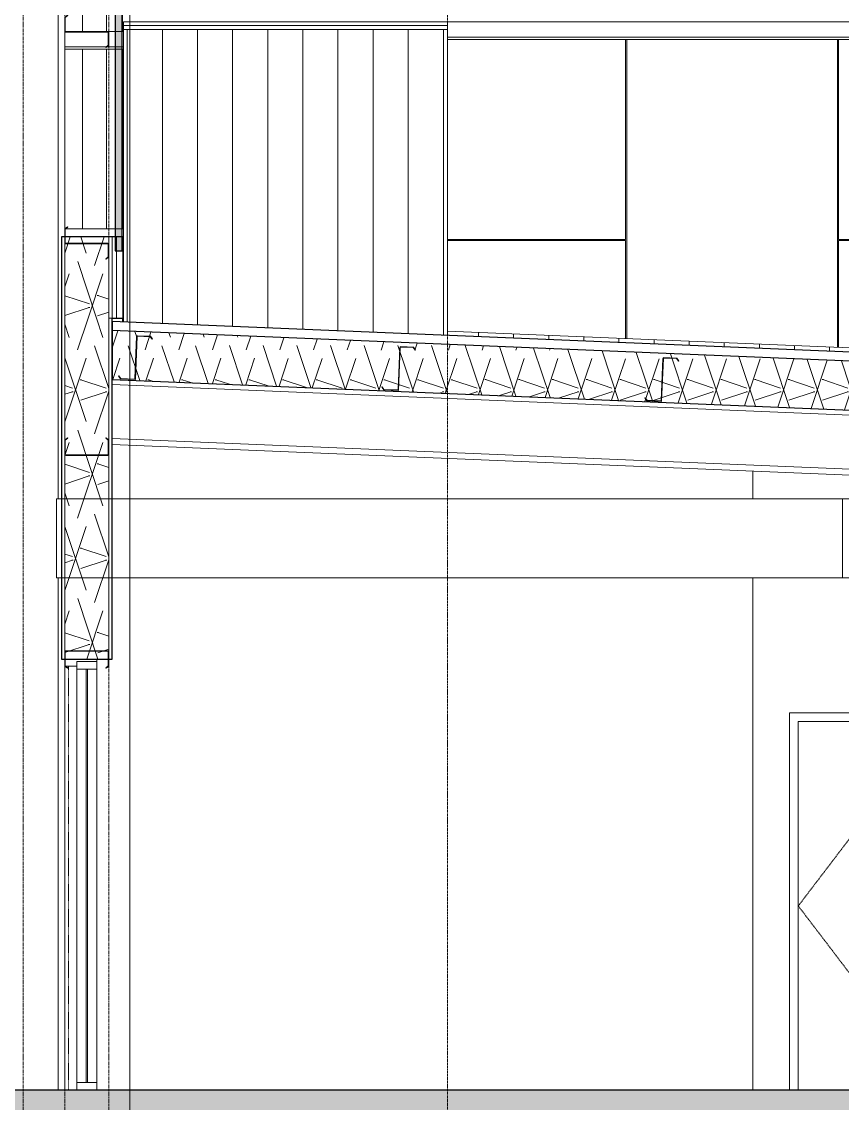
# Model space of a CAD drawing. Header units: inches. Extents: x 21408 to 98131, y -290 to 853.
# Drawn here: x 32731.6 to 32918.5, y -3 to 243.6 of the extents above; entities that cross this region are included whole.
import ezdxf

# ---------------------------------------------------------------- set-up
doc = ezdxf.new("R2010")
doc.units = ezdxf.units.IN
doc.header["$MEASUREMENT"] = 0
for name, pattern in [('Dash 1_16_', [0.125, 0.0625, -0.0625]), ('Dash Dot 3_16_', [0.3125, 0.1875, -0.0625, 0, -0.0625]), ('Grid Line 1_2_', [0.875, 0.5, -0.125, 0.125, -0.125]), ('Hidden 1_8_', [0.1875, 0.125, -0.0625])]:
    doc.linetypes.add(name, pattern=pattern)
for name, color, linetype, lineweight in [('A-ANNO-SYMB', 150, 'Continuous', 9), ('A-CLNG', 13, 'Continuous', 9), ('A-CLNG-PATT', 13, 'Continuous', 25), ('A-DOOR', 31, 'Continuous', 9), ('A-DOOR-FRAM', 31, 'Continuous', 9), ('A-FLOR', 192, 'Continuous', 9), ('A-FLOR-LEVL', 51, 'Continuous', 9), ('A-FLOR-PATT', 8, 'Continuous', 25), ('A-GLAZ-CURT', 52, 'Continuous', 9), ('A-GLAZ-CWMG', 51, 'Continuous', 9), ('A-ROOF', 132, 'Continuous', 9), ('A-WALL', 113, 'Continuous', 9), ('A-WALL-PATT', 111, 'Continuous', 25), ('G-ANNO-SYMB', 111, 'Continuous', 9), ('I-WALL', 2, 'Continuous', 9), ('M-HVAC-DUCT', 70, 'Continuous', 9), ('S-BEAM', 12, 'Continuous', 9), ('S-COLS', 52, 'Continuous', 9), ('S-GRID', 1, 'Continuous', 9)]:
    doc.layers.add(name, color=color, linetype=linetype, lineweight=lineweight)
pattern_1 = [(161.57, (22011.972, 102.96), (-7.6802237, -0.0009796), [0, -54.643, 6.067, 0]), (18.43, (22010.052, 102.96), (-7.6802237, 0.0009796), [0, -54.643, 6.067, 0]), (108.43, (22011.972, 102.96), (3.8382953, -19.2013653), [18.211, -42.499]), (71.57, (22010.052, 102.96), (3.8382953, 19.2013653), [18.211, -42.499])]
pattern_2 = [(45, (22011.012, 102), (-19.007, 19.007), []), (45, (22011.012, 130.8), (-19.007, 19.007), [])]

# ---------------------------------------------------------------- blocks, each defined once
blk = doc.blocks.new('Struct_Xcel_Sports Complex_rvt-3-Building Section - North_South looking East _ Fitness Center')
at = {"layer": 'A-FLOR-PATT', "lineweight": 9}
h = blk.add_hatch(dxfattribs=at)
h.set_pattern_fill('FP_42', style=0, pattern_type=2)
h.set_pattern_definition([(50, (22011.01, 102), (55.0854, -4.8198), [5.76, -63.36]), (355, (22011.01, 102), (-10.6557, 57.7685), [4.608, -50.688]), (100.451, (22015.6, 101.6), (44.4295, 52.9487), [4.895, -53.848]), (46.184, (22011.01, 117.36), (81.9644, -12.712), [8.64, -95.04]), (96.636, (22017.84, 116.3), (71.7815, 74.8124), [7.343, -80.772]), (351.184, (22011.01, 117.36), (71.782, 74.8124), [6.912, -76.032]), (21, (22018.69, 113.52), (45.842, -30.9215), [5.76, -63.36]), (326, (22018.69, 113.52), (18.687, 55.6915), [4.608, -50.688]), (71.451, (22022.51, 110.943), (64.529, 24.77), [4.895, -53.848]), (37.5, (22011.012, 102), (0.9339, 25.5668), [2.534, -47.539, 2.534, -48.922, -50.88]), (37.5, (22011.012, 102), (0.9339, 25.5668), [-101.53, 2.534, -48.346]), (7.5, (22011.012, 102), (20.204, 30.2913), [2.534, -26.803, 2.534, -46.387, -19.392]), (7.5, (22011.012, 102), (20.204, 30.2913), [-78.259, 2.534, -16.858]), (327.5, (21993.885, 102), (40.9978, -1.7324), [2.534, -16.666, 2.534, -57.37, -79.488]), (327.5, (21993.885, 102), (40.9978, -1.7324), [-79.104, 2.534, -76.954]), (317.5, (21986.205, 102), (44.7889, 7.6878), [2.534, -22.426, 2.534, -37.248, -56.448]), (317.5, (21986.205, 102), (44.7889, 7.6878), [-64.742, 2.534, -53.914])])
h.paths.add_polyline_path([(21132.3, -6), (22790.8, -6), (22790.8, 0), (21132.3, 0), (21132.3, -1.69)], flags=0)
at = {"layer": 'A-FLOR', "color": 250, "lineweight": 25}
blk.add_line((22790.8, 0), (21132.3, 0), dxfattribs=at)
blk = doc.blocks.new('W-Wide Flange - 1_-3_ deep-1401279-Building Section - North_South looking East _ Fitness Center')
at = {"layer": 'S-BEAM'}
for p, q in [((22778.5, 143.84), (22370.3, 160.85)), ((22370.3, 148.55), (22723.93, 133.82)), ((22695.02, 133.66), (22370.3, 147.19))]:
    blk.add_line(p, q, dxfattribs=at)
blk = doc.blocks.new('Girt_C - 10_D-1260059-Building Section - North_South looking East _ Fitness Center')
at = {"layer": 'S-BEAM'}
h = blk.add_hatch(dxfattribs=at)
h.set_pattern_fill('FP_33', color=256, style=0, pattern_type=2)
h.set_pattern_definition(pattern_2)
h.paths.add_polyline_path([(22360.13, 96.2), (22360.2, 96.28), (22359.66, 96.73), (22359.66, 100), (22359.55, 99.99), (22359.55, 96.68)], flags=0)
h.paths.add_polyline_path([(22368.98, 96.2), (22369.55, 96.68), (22369.55, 99.99), (22369.44, 100), (22369.44, 96.73), (22368.91, 96.28)], flags=0)
h.paths.add_polyline_path([(22369.37, 100.07), (22369.37, 100.18), (22359.74, 100.18), (22359.74, 100.07)], flags=0)
at = {"layer": 'S-BEAM', "lineweight": 15}
for p, q in [((22359.55, 99.99), (22359.55, 96.68)), ((22359.66, 96.73), (22359.66, 100)), ((22369.37, 100.18), (22359.74, 100.18)), ((22359.74, 100.07), (22369.37, 100.07)), ((22369.44, 100), (22369.44, 96.73)), ((22369.55, 96.68), (22369.55, 99.99)), ((22359.55, 96.68), (22360.13, 96.2)), ((22360.2, 96.28), (22359.66, 96.73)), ((22360.13, 96.2), (22360.2, 96.28)), ((22369.44, 96.73), (22368.91, 96.28)), ((22368.91, 96.28), (22368.98, 96.2)), ((22368.98, 96.2), (22369.55, 96.68))]:
    blk.add_line(p, q, dxfattribs=at)
for centre, radius, start, end in [((22359.74, 99.99), 0.188, 90, 180), ((22359.74, 99.99), 0.0782, 90, 176.9576), ((22369.37, 99.99), 0.188, 0, 90), ((22369.37, 99.99), 0.0782, 2.1227, 90)]:
    blk.add_arc(centre, radius, start, end, dxfattribs=at)
blk = doc.blocks.new('Rectangular Mullion - Profile_Polycarbonate_Upper and left-1528482-Building Section - North_South looking East _ Fitness Center')
at = {"layer": 'A-GLAZ-CWMG'}
for p, q in [((22372.68, 345.35), (22372.68, 346.47)), ((22372.68, 241.3), (22372.68, 337.63)), ((22369.06, 335.28), (22369.06, 289.55)), ((22369.06, 289.44), (22369.06, 286.15)), ((22369.06, 286), (22369.06, 241.3)), ((22369.06, 237.31), (22369.06, 196.3)), ((22372.68, 196.3), (22372.68, 237.31)), ((22372.68, 175.12), (22372.68, 176))]:
    blk.add_line(p, q, dxfattribs=at)
blk = doc.blocks.new('columns and girder2 - one-1334686-Building Section - North_South looking East _ Fitness Center')
at = {"layer": 'S-BEAM'}
for p, q in [((22358.05, 335.74), (22358.05, 134.82)), ((22359.55, 196.31), (22359.55, 241.19)), ((22358.05, 116.82), (22358.05, 0)), ((22359.55, 0), (22359.55, 96.68))]:
    blk.add_line(p, q, dxfattribs=at)
blk = doc.blocks.new('Girt_C - 8_D-1405608-Building Section - North_South looking East _ Fitness Center')
at = {"layer": 'S-BEAM'}
for p, q in [((22359.74, 241.3), (22359.62, 241.3)), ((22371.03, 241.3), (22369.37, 241.3)), ((22372.61, 241.3), (22371.03, 241.3)), ((22372.93, 241.3), (22372.61, 241.3)), ((22359.55, 237.8), (22368.94, 237.8)), ((22359.55, 237.31), (22371.03, 237.31)), ((22369.11, 237.8), (22371.03, 237.8)), ((22371.03, 237.8), (22372.61, 237.8)), ((22371.03, 237.31), (22372.61, 237.31)), ((22372.61, 237.8), (22372.93, 237.8)), ((22372.61, 237.31), (22372.93, 237.31))]:
    blk.add_line(p, q, dxfattribs=at)
blk = doc.blocks.new('Girt_C - 8_D-1405607-Building Section - North_South looking East _ Fitness Center')
at = {"layer": 'S-BEAM'}
for p, q in [((22371.03, 196.3), (22359.69, 196.3)), ((22372.61, 196.3), (22371.03, 196.3)), ((22372.93, 196.3), (22372.61, 196.3)), ((22372.8, 192.8), (22372.93, 192.8)), ((22372.8, 192.31), (22372.93, 192.31))]:
    blk.add_line(p, q, dxfattribs=at)
blk = doc.blocks.new('Girt_Z - 10_D-1472864-Building Section - North_South looking East _ Fitness Center')
at = {"layer": 'S-BEAM'}
h = blk.add_hatch(dxfattribs=at)
h.set_pattern_fill('FP_33', color=256, style=0, pattern_type=2)
h.set_pattern_definition(pattern_2)
h.paths.add_polyline_path([(22368.98, 189.44), (22369.55, 189.92), (22369.55, 192.86), (22369.44, 192.86), (22369.44, 189.97), (22368.91, 189.52)], flags=0)
h.paths.add_polyline_path([(22359.55, 192.94), (22359.66, 193.12), (22359.66, 196.26), (22360.2, 196.71), (22360.13, 196.79), (22359.55, 196.31), (22359.55, 193.67)], flags=0)
h.paths.add_polyline_path([(22369.37, 192.94), (22369.37, 193.05), (22359.74, 193.05), (22359.55, 192.94)], flags=0)
at = {"layer": 'S-BEAM', "lineweight": 15}
for p, q in [((22360.13, 196.79), (22359.55, 196.31)), ((22359.55, 196.31), (22359.55, 192.94)), ((22359.66, 196.26), (22360.2, 196.71)), ((22359.66, 193.12), (22359.66, 196.26)), ((22360.2, 196.71), (22360.13, 196.79)), ((22359.55, 192.94), (22369.37, 192.94)), ((22369.37, 193.05), (22359.74, 193.05)), ((22369.44, 192.86), (22369.44, 189.97)), ((22369.55, 189.92), (22369.55, 192.86)), ((22369.44, 189.97), (22368.91, 189.52)), ((22368.98, 189.44), (22369.55, 189.92)), ((22368.91, 189.52), (22368.98, 189.44))]:
    blk.add_line(p, q, dxfattribs=at)
for centre, radius, start, end in [((22359.74, 193.13), 0.0782, 183.0424, 270), ((22369.37, 192.86), 0.187, 360, 90), ((22369.37, 192.86), 0.0782, 2.1227, 90)]:
    blk.add_arc(centre, radius, start, end, dxfattribs=at)
blk = doc.blocks.new('Girt_Z - 10_D-V166-Building Section - North_South looking East _ Fitness Center')
at = {"layer": 'S-BEAM', "lineweight": 15}
for p, q in [((22360.13, 245.04), (22359.55, 244.56)), ((22359.55, 244.56), (22359.55, 241.19)), ((22359.66, 244.51), (22360.2, 244.96)), ((22359.66, 241.37), (22359.66, 244.51)), ((22360.2, 244.96), (22360.13, 245.04)), ((22359.55, 241.19), (22369.37, 241.19)), ((22369.37, 241.3), (22359.74, 241.3)), ((22369.44, 241.11), (22369.44, 238.22)), ((22369.55, 238.17), (22369.55, 241.11)), ((22369.44, 238.22), (22368.91, 237.77)), ((22368.91, 237.77), (22368.98, 237.69)), ((22368.98, 237.69), (22369.55, 238.17))]:
    blk.add_line(p, q, dxfattribs=at)
for centre, radius, start, end in [((22359.74, 241.38), 0.0782, 183.0424, 270), ((22369.37, 241.11), 0.187, 360, 90), ((22369.37, 241.11), 0.0782, 2.1227, 90)]:
    blk.add_arc(centre, radius, start, end, dxfattribs=at)
blk = doc.blocks.new('Girt_C - 10_D-1401468-Building Section - North_South looking East _ Fitness Center')
at = {"layer": 'S-BEAM'}
h = blk.add_hatch(dxfattribs=at)
h.set_pattern_fill('FP_33', color=256, style=0, pattern_type=2)
h.set_pattern_definition(pattern_2)
h.paths.add_polyline_path([(22359.74, 144.69), (22369.37, 144.69), (22369.37, 144.8), (22359.74, 144.8)], flags=0)
h.paths.add_polyline_path([(22369.44, 144.87), (22369.55, 144.88), (22369.55, 148.19), (22368.98, 148.67), (22368.91, 148.59), (22369.44, 148.14)], flags=0)
h.paths.add_polyline_path([(22359.66, 144.87), (22359.66, 148.14), (22360.2, 148.59), (22360.13, 148.67), (22359.55, 148.19), (22359.55, 144.88)], flags=0)
at = {"layer": 'S-BEAM', "lineweight": 15}
for p, q in [((22360.13, 148.67), (22359.55, 148.19)), ((22359.55, 148.19), (22359.55, 144.88)), ((22359.66, 148.14), (22360.2, 148.59)), ((22359.66, 144.87), (22359.66, 148.14)), ((22360.2, 148.59), (22360.13, 148.67)), ((22368.98, 148.67), (22368.91, 148.59)), ((22368.91, 148.59), (22369.44, 148.14)), ((22369.55, 148.19), (22368.98, 148.67)), ((22369.44, 148.14), (22369.44, 144.87)), ((22369.55, 144.88), (22369.55, 148.19)), ((22369.37, 144.8), (22359.74, 144.8)), ((22359.74, 144.69), (22369.37, 144.69))]:
    blk.add_line(p, q, dxfattribs=at)
for centre, radius, start, end in [((22359.74, 144.88), 0.188, 180, 270), ((22359.74, 144.88), 0.0782, 182.1227, 270), ((22369.37, 144.88), 0.188, 270, 0), ((22369.37, 144.88), 0.0782, 270, 356.9576)]:
    blk.add_arc(centre, radius, start, end, dxfattribs=at)
blk = doc.blocks.new('System Panel - Interior Glazing-1220293-Building Section - North_South looking East _ Fitness Center')
at = {"layer": 'A-GLAZ-CURT'}
for p, q in [((22364.37, 96), (22364.37, 1.75)), ((22364.74, 96), (22364.37, 96)), ((22364.74, 1.75), (22364.74, 96)), ((22364.37, 1.75), (22364.74, 1.75))]:
    blk.add_line(p, q, dxfattribs=at)
blk = doc.blocks.new('Rectangular Mullion - Interior 1_75_ x 4_5_-1179490-Building Section - North_South looking East _ Fitness Center')
at = {"layer": 'A-GLAZ-CWMG', "lineweight": 13}
for p, q in [((22362.3, 97.75), (22362.3, 96)), ((22366.8, 97.75), (22362.3, 97.75)), ((22366.8, 96), (22366.8, 97.75)), ((22362.3, 96), (22366.8, 96))]:
    blk.add_line(p, q, dxfattribs=at)
blk = doc.blocks.new('Rectangular Mullion - Interior 1_75_ x 4_5_-1305207-Building Section - North_South looking East _ Fitness Center')
at = {"layer": 'A-GLAZ-CWMG', "lineweight": 13}
for p, q in [((22362.3, 1.75), (22362.3, 0)), ((22366.8, 1.75), (22362.3, 1.75)), ((22362.3, 0), (22366.8, 0)), ((22366.8, 0), (22366.8, 1.75))]:
    blk.add_line(p, q, dxfattribs=at)
blk = doc.blocks.new('Rectangular Mullion - Interior 1_75_ x 4_5_-1220290-Building Section - North_South looking East _ Fitness Center')
at = {"layer": 'A-GLAZ-CWMG'}
for p, q in [((22362.3, 1.75), (22362.3, 96)), ((22366.8, 96), (22366.8, 1.75))]:
    blk.add_line(p, q, dxfattribs=at)
blk = doc.blocks.new('C-Channel-Column - C10X25-1255484-Building Section - North_South looking East _ Fitness Center')
at = {"layer": 'S-COLS', "linetype": 'Hidden 1_8_'}
blk.add_line((22360.36, 0), (22360.36, 96.68), dxfattribs=at)
blk = doc.blocks.new('Single-Flush - 32_ x 84_-460923-Building Section - North_South looking East _ Fitness Center')
at = {"layer": 'A-DOOR', "linetype": 'Dash 1_16_'}
for p in [(22558.62, 84), (22558.62, 0)]:
    blk.add_line(p, (22526.62, 42), dxfattribs=at)
at = {"layer": 'A-DOOR-FRAM'}
for p, q in [((22524.62, 86), (22524.62, 0)), ((22560.62, 86), (22524.62, 86)), ((22526.62, 0), (22526.62, 84)), ((22526.62, 84), (22558.62, 84)), ((22558.62, 84), (22558.62, 0)), ((22560.62, 0), (22560.62, 86))]:
    blk.add_line(p, q, dxfattribs=at)
blk = doc.blocks.new('Girt_Z - 10_D-1472947-Building Section - North_South looking East _ Fitness Center')
at = {"layer": 'S-BEAM', "lineweight": 15}
for p, q in [((22555.75, 164.3), (22555.35, 154.68)), ((22555.45, 154.49), (22555.86, 164.3)), ((22558.88, 164.36), (22555.94, 164.48)), ((22555.94, 164.37), (22558.82, 164.25)), ((22558.82, 164.25), (22559.25, 163.7)), ((22559.34, 163.76), (22558.88, 164.36)), ((22559.25, 163.7), (22559.34, 163.76)), ((22551.71, 155.29), (22551.62, 155.23)), ((22551.62, 155.23), (22552.08, 154.63)), ((22552.13, 154.74), (22551.71, 155.29)), ((22552.08, 154.63), (22555.45, 154.49)), ((22555.27, 154.61), (22552.13, 154.74))]:
    blk.add_line(p, q, dxfattribs=at)
for centre, radius, start, end in [((22555.94, 164.29), 0.187, 87.6141, 177.6141), ((22555.94, 164.29), 0.0782, 89.7368, 177.6141), ((22555.27, 154.69), 0.0782, 270.6564, 357.6141)]:
    blk.add_arc(centre, radius, start, end, dxfattribs=at)
blk = doc.blocks.new('Girt_Z - 10_D-1350939-Building Section - North_South looking East _ Fitness Center')
at = {"layer": 'S-BEAM', "lineweight": 15}
for p, q in [((22375.91, 171.79), (22375.5, 162.18)), ((22375.61, 161.99), (22376.01, 171.79)), ((22376.09, 171.86), (22378.98, 171.74)), ((22379.04, 171.85), (22376.1, 171.97)), ((22378.98, 171.74), (22379.41, 171.19)), ((22379.49, 171.26), (22379.04, 171.85)), ((22379.41, 171.19), (22379.49, 171.26)), ((22371.86, 162.79), (22371.78, 162.72)), ((22372.29, 162.23), (22371.86, 162.79)), ((22371.78, 162.72), (22372.23, 162.13)), ((22372.23, 162.13), (22375.61, 161.99)), ((22375.43, 162.1), (22372.29, 162.23))]:
    blk.add_line(p, q, dxfattribs=at)
for centre, radius, start, end in [((22376.09, 171.79), 0.187, 87.6141, 177.6141), ((22376.09, 171.79), 0.0782, 89.7368, 177.6141), ((22375.43, 162.18), 0.0782, 270.6564, 357.6141)]:
    blk.add_arc(centre, radius, start, end, dxfattribs=at)
blk = doc.blocks.new('Rectangular Elbow - Radius - 1 W-1453818-Building Section - North_South looking East _ Fitness Center')
at = {"layer": 'M-HVAC-DUCT'}
for p, q in [((22536.66, 116.82), (22536.66, 134.82)), ((22556.66, 134.82), (22536.66, 134.82)), ((22556.66, 134.82), (22556.66, 116.82)), ((22596.66, 134.82), (22556.66, 134.82)), ((22596.66, 116.82), (22596.66, 134.82)), ((22536.66, 116.82), (22556.66, 116.82)), ((22556.66, 116.82), (22596.66, 116.82))]:
    blk.add_line(p, q, dxfattribs=at)

msp = doc.modelspace()

# ---------------------------------------------------------------- hatches: boundary and pattern name
at = {"layer": 'A-CLNG-PATT', "lineweight": 9}
h = msp.add_hatch(dxfattribs=at)
h.set_pattern_fill('FP_31', color=256, style=0, pattern_type=2)
h.set_pattern_definition(pattern_1)
h.paths.add_polyline_path([(33177.19, 144.31), (33177.19, 155.45), (32752.19, 173.15), (32752.19, 162.02), (33173.82, 144.45)], flags=0)
at = {"layer": 'A-WALL-PATT', "lineweight": 9}
h = msp.add_hatch(dxfattribs=at)
h.set_pattern_fill('FP_37', color=256, style=0, pattern_type=2)
h.set_pattern_definition([(90, (22233.678, 0), (-19.685, 1e-15), [])])
h.paths.add_polyline_path([(32619.19, 2.24), (32620.52, 2.24), (32620.52, 4), (32619.19, 4)], flags=0)
h.paths.add_polyline_path([(32718.7, 2.24), (32729.44, 2.24), (32723.25, 47.7), (32619.19, 47.7), (32619.19, 37.12), (32641.32, 37.12), (32647.67, 37.04), (32647.76, 37.09), (32648.44, 36.98), (32648.49, 36.88), (32649.03, 36.74), (32649.44, 36), (32649.2, 35.45), (32648.28, 34.97), (32647.88, 34.94), (32646.92, 34.91), (32644.45, 34.88), (32629.16, 34.88), (32619.19, 34.87), (32619.19, 32.5), (32620.52, 32.5), (32620.52, 34.87), (32622.56, 34.87), (32622.56, 32.5), (32631.21, 32.5), (32631.25, 34.87), (32633.26, 34.87), (32633.26, 32.5), (32639.18, 32.5), (32639.18, 34.87), (32641.24, 34.87), (32641.24, 32.5), (32644.39, 32.5), (32644.45, 34.87), (32646.43, 34.87), (32646.49, 32.5), (32646.78, 32.5), (32646.79, 34.87), (32648.94, 34.87), (32648.94, 2.24), (32679.97, 2.24)], flags=0)
h.paths.add_polyline_path([(32639.18, 2.24), (32639.18, 4), (32633.26, 4), (32633.26, 2.24)], flags=0)
h.paths.add_polyline_path([(32622.56, 2.24), (32631.21, 2.24), (32631.21, 4), (32622.56, 4)], flags=0)
h.paths.add_polyline_path([(32646.78, 2.24), (32646.78, 4), (32646.43, 4), (32646.43, 2.24)], flags=0)
h.paths.add_polyline_path([(32641.24, 2.24), (32644.39, 2.24), (32644.39, 4), (32641.24, 4), (32641.24, 3.2)], flags=0)
h.paths.add_polyline_path([(32629.52, 28.5), (32631.21, 28.5), (32631.21, 31.5), (32622.56, 31.5), (32622.56, 28.5), (32628.19, 28.5)], flags=0)
h.paths.add_polyline_path([(32646.49, 28.5), (32646.78, 28.5), (32646.78, 31.5), (32646.43, 31.43), (32646.43, 28.5)], flags=0)
h.paths.add_polyline_path([(32620.3, 28.5), (32620.52, 28.5), (32620.52, 31.5), (32619.19, 31.5), (32619.19, 28.5)], flags=0)
h.paths.add_polyline_path([(32642.57, 28.5), (32644.39, 28.5), (32644.39, 31.5), (32641.24, 31.5), (32641.24, 28.5), (32641.46, 28.5)], flags=0)
h.paths.add_polyline_path([(32633.46, 28.5), (32639.18, 28.5), (32639.18, 31.5), (32633.26, 31.5), (32633.26, 28.5)], flags=0)
h.paths.add_polyline_path([(32718.7, 55.05), (32722.25, 55.05), (32716.63, 96.32), (32619.19, 96.32), (32619.19, 55.05), (32641.23, 55.05)], flags=0)
h.paths.add_polyline_path([(32641.23, 103.68), (32715.62, 103.68), (32714.69, 110.55), (32708.94, 110.61), (32703.44, 110.84), (32698.73, 111.47), (32695.54, 112.06), (32691.52, 113.12), (32687.14, 114.74), (32682.42, 116.9), (32678.66, 119.07), (32675.43, 121.38), (32672.76, 123.7), (32670.09, 126.35), (32669.09, 127.49), (32666.91, 130.39), (32665.5, 132.62), (32664.5, 134.47), (32663.14, 137.49), (32662.19, 140.51), (32662.01, 141.19), (32619.19, 141.19), (32619.19, 103.68)], flags=0)
h.paths.add_polyline_path([(32641.23, 148.54), (32660.98, 148.54), (32660.94, 149.72), (32660.94, 154.5), (32619.19, 154.5), (32619.19, 148.54)], flags=0)
h.paths.add_polyline_path([(32706.2, 172.91), (32703.95, 189.44), (32619.19, 189.44), (32619.19, 186.5), (32674.31, 186.42), (32675.86, 186.41), (32676.94, 186.5), (32679.97, 186.19), (32688.19, 183.9), (32691.6, 182.63), (32695.48, 180.78), (32699.65, 178.26), (32703.61, 175.26), (32706.04, 173.06)], flags=0)
h.paths.add_polyline_path([(32742.09, 196.3), (32750.95, 196.31), (32750.95, 237.31), (32741.44, 237.31), (32741.44, 196.31), (32742.02, 196.79), (32742.09, 196.71), (32741.6, 196.3), (32742.02, 196.3)], flags=0)
h.paths.add_polyline_path([(32690.96, 196.79), (32702.95, 196.79), (32697.38, 237.69), (32626.78, 237.69), (32619.19, 223.13), (32619.19, 196.79), (32689.93, 196.79)], flags=0)
h.paths.add_polyline_path([(32619.19, 227.19), (32624.66, 237.69), (32619.19, 237.69), (32619.19, 232.74)], flags=0)
h.paths.add_polyline_path([(32741.55, 241.3), (32750.95, 241.3), (32750.87, 285.94), (32750.8, 286.02), (32750.95, 286.15), (32750.95, 289.44), (32741.44, 289.36), (32741.44, 244.56), (32742.02, 245.04), (32742.09, 244.96), (32741.55, 244.51), (32741.51, 241.3)], flags=0)
h.paths.add_polyline_path([(32691.44, 245.04), (32696.38, 245.04), (32690.81, 285.94), (32651.91, 285.94), (32630.61, 245.04), (32690.96, 245.04)], flags=0)
h.paths.add_polyline_path([(32619.19, 245.04), (32628.49, 245.04), (32649.8, 285.94), (32619.19, 285.94), (32619.19, 271.82)], flags=0)
h.paths.add_polyline_path([(32741.44, 289.44), (32741.63, 289.55), (32750.95, 289.55), (32750.95, 335.28), (32741.44, 335.68), (32741.44, 292.81), (32742.02, 293.29), (32742.09, 293.21), (32741.55, 292.76), (32741.51, 289.55)], flags=0)
h.paths.add_polyline_path([(32681.57, 293.29), (32688.44, 293.29), (32688.44, 294.85), (32619.19, 306.76), (32619.19, 293.29), (32621.57, 293.29), (32621.57, 294), (32651.33, 294.04), (32651.41, 294.3), (32651.57, 294.44), (32651.79, 294.1), (32651.82, 294), (32681.57, 293.94), (32681.57, 293.4)], flags=0)
h.paths.add_polyline_path([(32753.45, 345.4), (32754.07, 345.99), (32754.07, 346.43), (32752.57, 346.47), (32752.57, 345.44)], flags=0)
at = {"layer": 'A-WALL-PATT', "lineweight": 9, "transparency": 33554649}
msp.add_hatch(color=256, dxfattribs=at).paths.add_polyline_path([(32754.5, 191.34), (32754.5, 336.78), (32752.92, 336.78), (32752.92, 191.34)], flags=0)
at = {"layer": 'A-WALL-PATT', "lineweight": 9}
h = msp.add_hatch(dxfattribs=at)
h.set_pattern_fill('FP_22', color=256, style=0, pattern_type=2)
h.set_pattern_definition([(270, (23131.654, 100.524), (8, 5e-16), [])])
h.paths.add_polyline_path([(33180.19, 157.38), (33180.19, 158.5), (33177.32, 158.49), (33177.32, 157.5), (33177.69, 157.49)], flags=0)
h.paths.add_polyline_path([(33177.19, 157.51), (33177.19, 158.51), (32828.57, 173.04), (32828.57, 241.75), (32754.82, 241.75), (32754.82, 175.11), (33153.67, 158.49)], flags=0)
h = msp.add_hatch(dxfattribs=at)
h.set_pattern_fill('FP_36', color=256, style=0, pattern_type=2)
h.set_pattern_definition([(0, (22785.02, 0.75), (-193, 193), [48, -145]), (90, (22785.02, 0.75), (-193, 1e-14), [96.25, -96.75]), (180, (22833.02, 97), (-193, 193), [48, -145]), (90, (22833.02, 0.75), (-193, 1e-14), [96.25, -96.75]), (180, (22833.02, 97.25), (-193, 193), [48, -145]), (90, (22833.02, 97.25), (-193, 1e-14), [96.25, -96.75]), (0, (22785.02, 193.5), (-193, 193), [48, -145]), (90, (22785.02, 97.25), (-193, 1e-14), [96.25, -96.75]), (0, (22833.27, 48.75), (-193, 193), [48, -145]), (90, (22833.27, 0.5), (-193, 1e-14), [48.25, -144.75]), (90, (22881.27, 0.5), (-193, 1e-14), [48.25, -144.75]), (0, (22833.27, 145.25), (-193, 193), [48, -145]), (90, (22833.27, 49), (-193, 1e-14), [96.25, -96.75]), (180, (22881.27, 49), (-193, 193), [48, -145]), (90, (22881.27, 49), (-193, 1e-14), [96.25, -96.75]), (90, (22833.27, 145.5), (-193, 1e-14), [48, -145]), (180, (22881.27, 145.5), (-193, 193), [48, -145]), (90, (22881.27, 145.5), (-193, 1e-14), [48, -145]), (0, (22881.52, 0.75), (-193, 193), [48, -145]), (90, (22881.52, 0.75), (-193, 1e-14), [96.25, -96.75]), (180, (22929.52, 97), (-193, 193), [48, -145]), (90, (22929.52, 0.75), (-193, 1e-14), [96.25, -96.75]), (180, (22929.52, 97.25), (-193, 193), [48, -145]), (90, (22929.52, 97.25), (-193, 1e-14), [96.25, -96.75]), (180, (22929.52, 193.5), (-193, 193), [48, -145]), (90, (22881.52, 97.25), (-193, 1e-14), [96.25, -96.75]), (0, (22929.77, 48.75), (-193, 193), [48, -145]), (90, (22929.77, 0.5), (-193, 1e-14), [48.25, -144.75]), (90, (22977.77, 0.5), (-193, 1e-14), [48.25, -144.75]), (0, (22929.77, 145.25), (-193, 193), [48, -145]), (90, (22929.77, 49), (-193, 1e-14), [96.25, -96.75]), (180, (22977.77, 49), (-193, 193), [48, -145]), (90, (22977.77, 49), (-193, 1e-14), [96.25, -96.75]), (90, (22929.77, 145.5), (-193, 1e-14), [48, -145]), (180, (22977.77, 145.5), (-193, 193), [48, -145]), (90, (22977.77, 145.5), (-193, 1e-14), [48, -145])])
h.paths.add_polyline_path([(33177.69, 158.49), (33177.69, 239.46), (32828.57, 239.46), (32828.57, 173.04), (33177.19, 158.52), (33177.19, 161), (33177.32, 161), (33177.32, 158.51)], flags=0)
h = msp.add_hatch(dxfattribs=at)
h.set_pattern_fill('FP_31', color=256, style=0, pattern_type=2)
h.set_pattern_definition(pattern_1)
h.paths.add_polyline_path([(32751.44, 176), (32751.44, 194.5), (32741.44, 194.5), (32741.44, 176)], flags=0)
h = msp.add_hatch(dxfattribs=at)
h.set_pattern_fill('FP_34', color=256, style=0, pattern_type=2)
h.set_pattern_definition([(0, (22011.012, 102), (0, 24), []), (90, (22011.012, 102), (-24, 1e-15), [])])
h.paths.add_polyline_path([(32753.19, 176), (32753.19, 194.5), (32752.19, 194.5), (32752.19, 176)], flags=0)
h = msp.add_hatch(dxfattribs=at)
h.set_pattern_fill('FP_31', color=256, style=0, pattern_type=2)
h.set_pattern_definition(pattern_1)
h.paths.add_polyline_path([(32751.44, 98.25), (32751.44, 176), (32741.44, 176), (32741.44, 98.25)], flags=0)
h = msp.add_hatch(dxfattribs=at)
h.set_pattern_fill('FP_32', color=256, style=0, pattern_type=2)
h.set_pattern_definition([(90, (23719.67, -1108), (-193, -193), [48, -145]), (180, (23719.67, -1108), (-2e-14, -193), [96.25, -96.75]), (270, (23623.42, -1060), (-193, -193), [48, -145]), (180, (23719.67, -1060), (-2e-14, -193), [96.25, -96.75]), (270, (23623.17, -1060), (-193, -193), [48, -145]), (180, (23623.17, -1060), (-2e-14, -193), [96.25, -96.75]), (90, (23526.92, -1108), (-193, -193), [48, -145]), (180, (23623.17, -1108), (-2e-14, -193), [96.25, -96.75]), (90, (23671.67, -1059.75), (-193, -193), [48, -145]), (180, (23719.92, -1059.75), (-2e-14, -193), [48.25, -144.75]), (180, (23719.92, -1011.75), (-2e-14, -193), [48.25, -144.75]), (90, (23575.17, -1059.75), (-193, -193), [48, -145]), (180, (23671.42, -1059.75), (-2e-14, -193), [96.25, -96.75]), (270, (23671.42, -1011.75), (-193, -193), [48, -145]), (180, (23671.42, -1011.75), (-2e-14, -193), [96.25, -96.75]), (180, (23574.92, -1059.75), (-2e-14, -193), [48, -145]), (270, (23574.92, -1011.75), (-193, -193), [48, -145]), (180, (23574.92, -1011.75), (-2e-14, -193), [48, -145]), (90, (23719.67, -1011.5), (-193, -193), [48, -145]), (180, (23719.67, -1011.5), (-2e-14, -193), [96.25, -96.75]), (270, (23623.42, -963.5), (-193, -193), [48, -145]), (180, (23719.67, -963.5), (-2e-14, -193), [96.25, -96.75]), (270, (23623.17, -963.5), (-193, -193), [48, -145]), (180, (23623.17, -963.5), (-2e-14, -193), [96.25, -96.75]), (270, (23526.92, -963.5), (-193, -193), [48, -145]), (180, (23623.17, -1011.5), (-2e-14, -193), [96.25, -96.75]), (90, (23671.67, -963.25), (-193, -193), [48, -145]), (180, (23719.92, -963.25), (-2e-14, -193), [48.25, -144.75]), (180, (23719.92, -915.25), (-2e-14, -193), [48.25, -144.75]), (90, (23575.17, -963.25), (-193, -193), [48, -145]), (180, (23671.42, -963.25), (-2e-14, -193), [96.25, -96.75]), (270, (23671.42, -915.25), (-193, -193), [48, -145]), (180, (23671.42, -915.25), (-2e-14, -193), [96.25, -96.75]), (180, (23574.92, -963.25), (-2e-14, -193), [48, -145]), (270, (23574.92, -915.25), (-193, -193), [48, -145]), (180, (23574.92, -915.25), (-2e-14, -193), [48, -145])])
h.paths.add_polyline_path([(32742.09, 96.68), (32744.19, 96.73), (32744.19, 97.75), (32748.69, 97.75), (32748.69, 98.25), (32741.55, 98.25), (32741.61, 96.68), (32742.02, 96.68)], flags=0)

# ---------------------------------------------------------------- linework, layer by layer
at = {"layer": 'A-ANNO-SYMB', "linetype": 'Dash Dot 3_16_'}
msp.add_line((32828.61, -47.05), (32828.61, 367.76), dxfattribs=at)
at = {"layer": 'A-CLNG', "lineweight": 25}
for p, q in [((33177.19, 155.45), (32752.19, 173.15)), ((32752.19, 173.15), (32752.19, 162.02)), ((32752.19, 162.02), (33177.19, 144.31))]:
    msp.add_line(p, q, dxfattribs=at)
at = {"layer": 'A-FLOR-LEVL', "linetype": 'Grid Line 1_2_'}
msp.add_line((30743.49, 0), (34108.05, 0), dxfattribs=at)
at = {"layer": 'A-ROOF', "lineweight": 25}
for p, q in [((32752.19, 175.22), (32752.19, 173.22)), ((33243.51, 154.75), (32752.19, 175.22)), ((32752.19, 173.22), (33243.51, 152.74))]:
    msp.add_line(p, q, dxfattribs=at)
at = {"layer": 'A-WALL', "lineweight": 25}
for p, q in [((32752.92, 336.78), (32752.92, 191.34)), ((32754.5, 191.34), (32754.5, 336.78)), ((32740.69, 194.5), (32740.69, 176)), ((32754.69, 194.5), (32740.69, 194.5)), ((32754.69, 176), (32754.69, 194.5)), ((32752.92, 191.34), (32754.5, 191.34)), ((32752.19, 176), (32754.69, 176))]:
    msp.add_line(p, q, dxfattribs=at)
at = {"layer": 'A-WALL'}
for p, q in [((32752.92, 336.78), (32752.92, 241.3)), ((32754.5, 241.3), (32754.5, 336.78)), ((32754.82, 243.5), (32754.82, 175.11)), ((32754.82, 243.5), (33181.51, 243.5)), ((32828.57, 242.69), (32754.82, 242.69)), ((32828.57, 241.75), (32754.82, 241.75)), ((32828.57, 243.5), (32828.57, 173.04)), ((33181.51, 240), (32828.57, 240)), ((32828.57, 239.5), (33182.01, 239.5)), ((32828.57, 239.46), (33181.96, 239.46)), ((32752.92, 237.31), (32752.92, 196.3)), ((32754.5, 196.3), (32754.5, 237.31)), ((32741.44, 98.25), (32741.44, 194.5)), ((32751.44, 98.25), (32751.44, 194.5)), ((32752.19, 176), (32752.19, 194.5)), ((32753.19, 176), (32753.19, 194.5)), ((32752.19, 176), (32751.44, 176)), ((32828.57, 173.04), (33177.19, 158.51))]:
    msp.add_line(p, q, dxfattribs=at)
at = {"layer": 'G-ANNO-SYMB'}
msp.add_line((32756.25, 545.16), (32756.25, -79.66), dxfattribs=at)
at = {"layer": 'I-WALL', "lineweight": 25}
for p, q in [((32740.69, 176), (32740.69, 98.25)), ((32752.19, 98.25), (32752.19, 176)), ((32740.69, 98.25), (32752.19, 98.25))]:
    msp.add_line(p, q, dxfattribs=at)
at = {"layer": 'I-WALL'}
for p, q in [((32898.13, 134.82), (32898.13, 141.11)), ((32898.13, 0), (32898.13, 116.82)), ((32748.69, 98.25), (32748.69, 97.75))]:
    msp.add_line(p, q, dxfattribs=at)
at = {"layer": 'M-HVAC-DUCT'}
for p, q in [((32918.55, 134.82), (32739.55, 134.82)), ((32739.55, 134.82), (32739.55, 116.82)), ((32739.55, 116.82), (32918.55, 116.82))]:
    msp.add_line(p, q, dxfattribs=at)
at = {"layer": 'S-COLS'}
msp.add_line((32744.19, 96.68), (32741.6, 96.68), dxfattribs=at)
at = {"layer": 'S-GRID', "linetype": 'Grid Line 1_2_'}
for p, q in [((32731.94, -273.16), (32731.94, 738.66)), ((32741.44, -273.16), (32741.44, 738.66)), ((32741.44, -273.16), (32741.44, 738.66)), ((32751.44, -273.16), (32751.44, 738.66))]:
    msp.add_line(p, q, dxfattribs=at)

# ---------------------------------------------------------------- block references
at = {"color": 90, "lineweight": 5}
msp.add_blockref('Struct_Xcel_Sports Complex_rvt-3-Building Section - North_South looking East _ Fitness Center', (10381.89, 0), dxfattribs=at)
at = {"layer": 'A-DOOR'}
msp.add_blockref('Single-Flush - 32_ x 84_-460923-Building Section - North_South looking East _ Fitness Center', (10381.89, 0), dxfattribs=at)
at = {"layer": 'A-GLAZ-CURT'}
msp.add_blockref('System Panel - Interior Glazing-1220293-Building Section - North_South looking East _ Fitness Center', (10381.89, 0), dxfattribs=at)
at = {"layer": 'A-GLAZ-CWMG'}
for name in ['Rectangular Mullion - Profile_Polycarbonate_Upper and left-1528482-Building Section - North_South looking East _ Fitness Center', 'Rectangular Mullion - Interior 1_75_ x 4_5_-1179490-Building Section - North_South looking East _ Fitness Center', 'Rectangular Mullion - Interior 1_75_ x 4_5_-1220290-Building Section - North_South looking East _ Fitness Center', 'Rectangular Mullion - Interior 1_75_ x 4_5_-1305207-Building Section - North_South looking East _ Fitness Center']:
    msp.add_blockref(name, (10381.89, 0), dxfattribs=at)
at = {"layer": 'M-HVAC-DUCT'}
msp.add_blockref('Rectangular Elbow - Radius - 1 W-1453818-Building Section - North_South looking East _ Fitness Center', (10381.89, 0), dxfattribs=at)
at = {"layer": 'S-BEAM'}
for name, p in [('columns and girder2 - one-1334686-Building Section - North_South looking East _ Fitness Center', (10381.89, 0)), ('Girt_Z - 10_D-V166-Building Section - North_South looking East _ Fitness Center', (10381.89, 0)), ('Girt_C - 8_D-1405608-Building Section - North_South looking East _ Fitness Center', (10381.89, 0)), ('Girt_Z - 10_D-1472864-Building Section - North_South looking East _ Fitness Center', (10381.89, 0)), ('Girt_C - 8_D-1405607-Building Section - North_South looking East _ Fitness Center', (10381.89, 0)), ('Girt_Z - 10_D-1350939-Building Section - North_South looking East _ Fitness Center', (10381.89, 0)), ('Girt_Z - 10_D-1472947-Building Section - North_South looking East _ Fitness Center', (10262, 5)), ('Girt_Z - 10_D-1472947-Building Section - North_South looking East _ Fitness Center', (10321.94, 2.5)), ('W-Wide Flange - 1_-3_ deep-1401279-Building Section - North_South looking East _ Fitness Center', (10381.89, 0)), ('Girt_C - 10_D-1401468-Building Section - North_South looking East _ Fitness Center', (10381.89, 0)), ('Girt_C - 10_D-1260059-Building Section - North_South looking East _ Fitness Center', (10381.89, 0))]:
    msp.add_blockref(name, p, dxfattribs=at)
at = {"layer": 'S-COLS', "linetype": 'Hidden 1_8_'}
msp.add_blockref('C-Channel-Column - C10X25-1255484-Building Section - North_South looking East _ Fitness Center', (10381.89, 0), dxfattribs=at)

doc.saveas('drawing.dxf')
